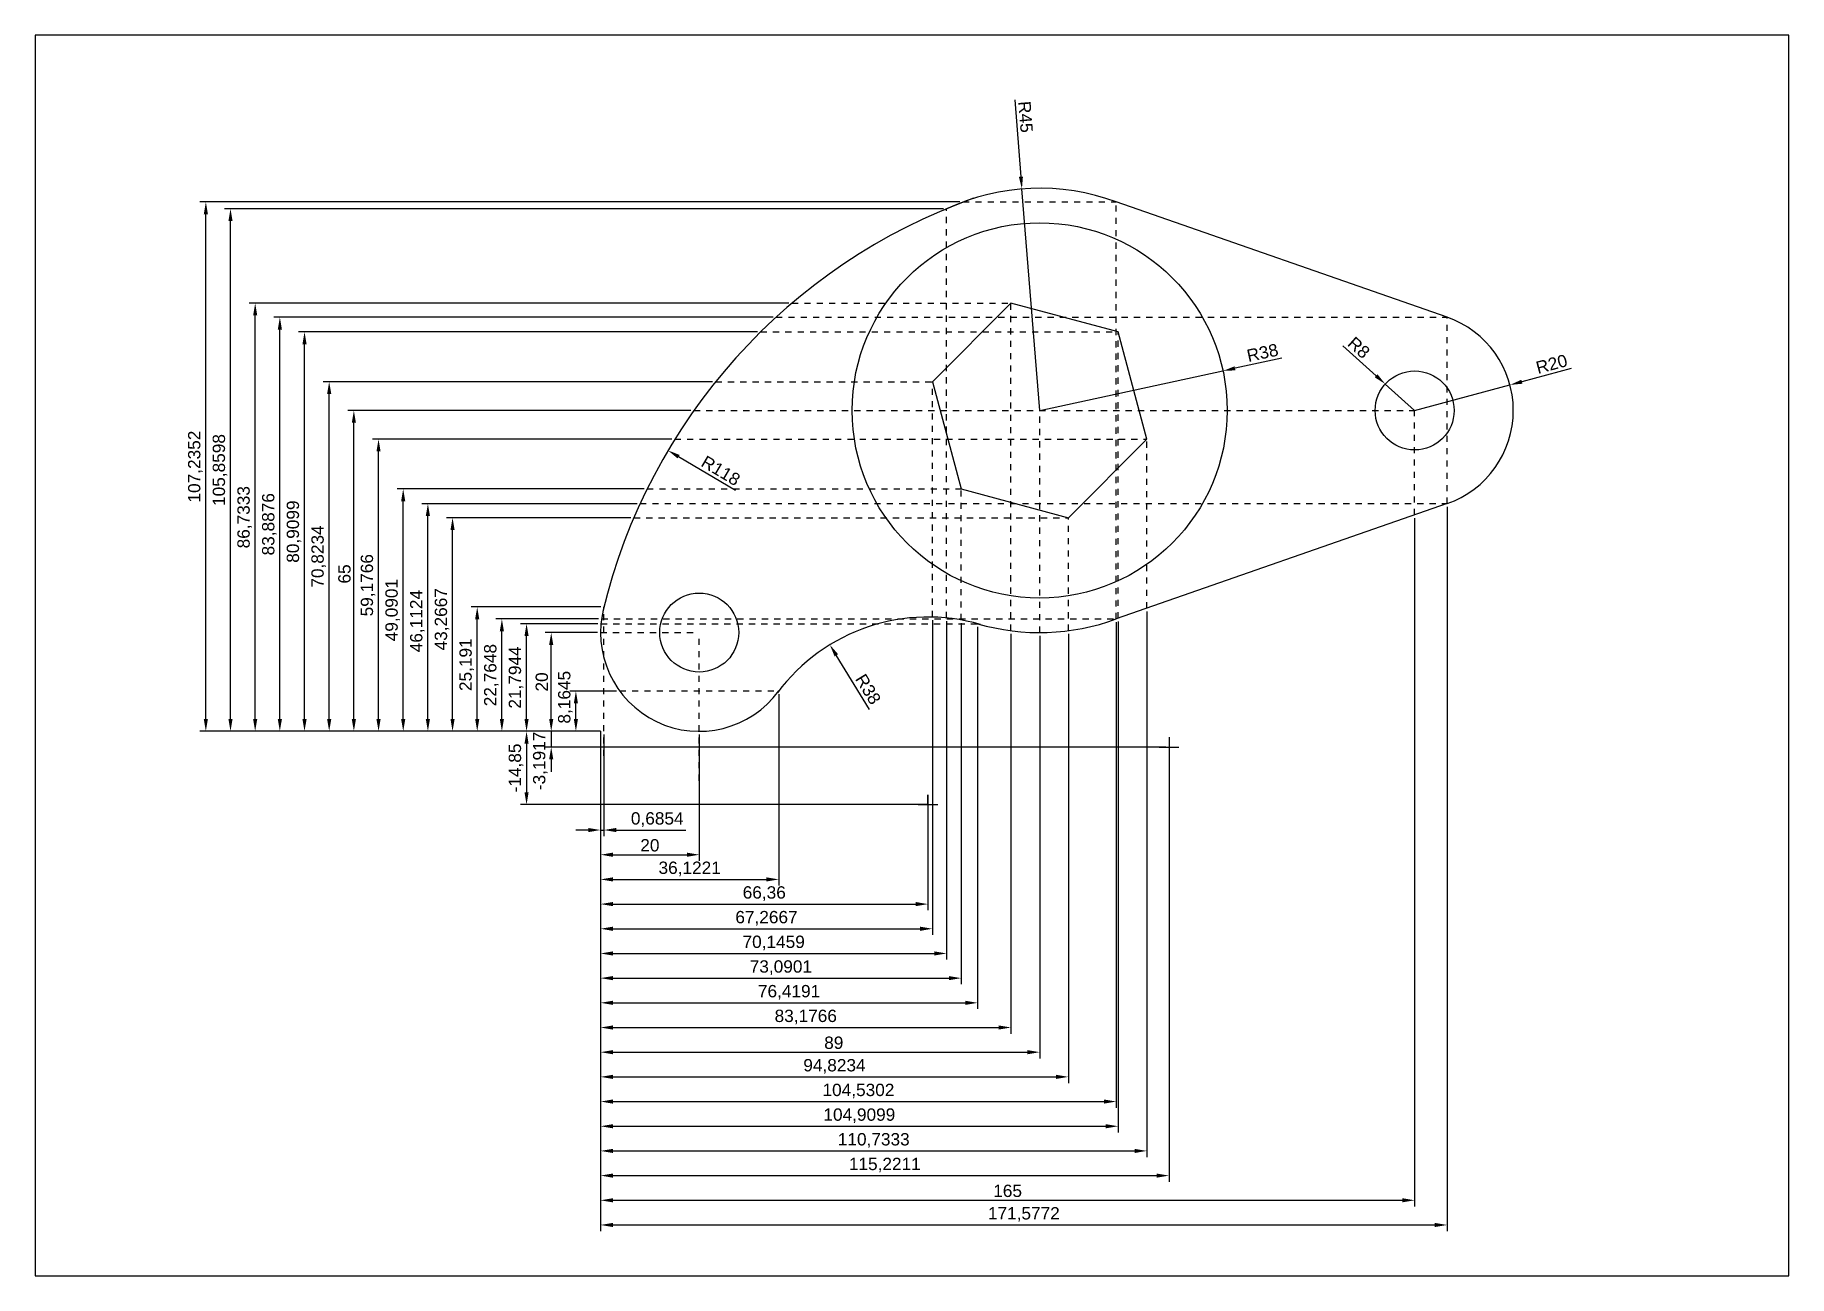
# Model space of a CAD drawing. Header units: millimetres. Extents: x -115 to 241, y -110 to 141.
import ezdxf

# ---------------------------------------------------------------- set-up
doc = ezdxf.new("R2010")
doc.units = ezdxf.units.MM
doc.linetypes.add('JIS_02_1.2', pattern=[2.5, 1.25, -1.25])
doc.styles.get("Standard").update_dxf_attribs({"font": 'arial.ttf'})
doc.dimstyles.new('ISO-25', dxfattribs={"dimtxt": 2.5, "dimasz": 2.5, "dimexe": 1.25, "dimexo": 0.625, "dimtad": 1, "dimdec": 4, "dimtxsty": 'Standard', "dimcen": 2.5, "dimadec": 0, "dimazin": 0, "dimtfac": 1, "dimtdec": 4, "dimtmove": 0, "dimatfit": 3, "dimfxl": 1, "dimarcsym": 0})

# ---------------------------------------------------------------- blocks, each defined once
blk = doc.blocks.new('*D1')
at = {"color": 0, "lineweight": -2, "transparency": 16777216}
for p, q in [((0, -0.63), (0, -26.25)), ((20, -0.63), (20, -26.25)), ((2.5, -25), (17.5, -25))]:
    blk.add_line(p, q, dxfattribs=at)
at = {"color": 0, "transparency": 16777216}
for points in [[(2.5, -24.58), (2.5, -25.42), (0, -25)], [(17.5, -24.58), (17.5, -25.42), (20, -25)]]:
    blk.add_solid(points, dxfattribs=at)
at = {"layer": 'Defpoints', "color": 0, "transparency": 16777216}
for p in [(0, 0), (20, 0), (20, -25)]:
    blk.add_point(p, dxfattribs=at)
at = {"color": 0, "transparency": 16777216, "insert": (10, -23.1), "char_height": 2.5, "attachment_point": 5}
blk.add_mtext('20', dxfattribs=at)
blk = doc.blocks.new('*D2')
at = {"color": 0, "lineweight": -2, "transparency": 16777216}
for p, q in [((0, -0.63), (0, -21.25)), ((0.69, -0.63), (0.69, -21.25)), ((-2.5, -20), (-5, -20)), ((0, -20), (0.69, -20)), ((3.19, -20), (17.3, -20))]:
    blk.add_line(p, q, dxfattribs=at)
at = {"color": 0, "transparency": 16777216}
for points in [[(-2.5, -19.58), (-2.5, -20.42), (0, -20)], [(3.19, -19.58), (3.19, -20.42), (0.69, -20)]]:
    blk.add_solid(points, dxfattribs=at)
at = {"layer": 'Defpoints', "color": 0, "transparency": 16777216}
for p in [(0, 0), (0.69, 0), (0.69, -20)]:
    blk.add_point(p, dxfattribs=at)
at = {"color": 0, "transparency": 16777216, "insert": (11.49, -17.87), "char_height": 2.5, "attachment_point": 5}
blk.add_mtext('0,6854', dxfattribs=at)
blk = doc.blocks.new('*D3')
at = {"color": 0, "lineweight": -2, "transparency": 16777216}
for p, q in [((36.12, 7.54), (36.12, -31.25)), ((0, -0.63), (0, -31.25)), ((2.5, -30), (33.62, -30))]:
    blk.add_line(p, q, dxfattribs=at)
at = {"color": 0, "transparency": 16777216}
for points in [[(2.5, -29.58), (2.5, -30.42), (0, -30)], [(33.62, -29.58), (33.62, -30.42), (36.12, -30)]]:
    blk.add_solid(points, dxfattribs=at)
at = {"layer": 'Defpoints', "color": 0, "transparency": 16777216}
for p in [(36.12, 8.16), (0, 0), (36.12, -30)]:
    blk.add_point(p, dxfattribs=at)
at = {"color": 0, "transparency": 16777216, "insert": (18.06, -27.87), "char_height": 2.5, "attachment_point": 5}
blk.add_mtext('36,1221', dxfattribs=at)
blk = doc.blocks.new('*D4')
at = {"color": 0, "lineweight": -2, "transparency": 16777216}
for p, q in [((76.42, 21.17), (76.42, -56.25)), ((0, -0.63), (0, -56.25)), ((2.5, -55), (73.92, -55))]:
    blk.add_line(p, q, dxfattribs=at)
at = {"color": 0, "transparency": 16777216}
for points in [[(2.5, -54.58), (2.5, -55.42), (0, -55)], [(73.92, -54.58), (73.92, -55.42), (76.42, -55)]]:
    blk.add_solid(points, dxfattribs=at)
at = {"layer": 'Defpoints', "color": 0, "transparency": 16777216}
for p in [(76.42, 21.79), (0, 0), (76.42, -55)]:
    blk.add_point(p, dxfattribs=at)
at = {"color": 0, "transparency": 16777216, "insert": (38.21, -52.87), "char_height": 2.5, "attachment_point": 5}
blk.add_mtext('76,4191', dxfattribs=at)
blk = doc.blocks.new('*D5')
at = {"color": 0, "lineweight": -2, "transparency": 16777216}
for p, q in [((67.27, 22.51), (67.27, -41.25)), ((0, -0.63), (0, -41.25)), ((2.5, -40), (64.77, -40))]:
    blk.add_line(p, q, dxfattribs=at)
at = {"color": 0, "transparency": 16777216}
for points in [[(2.5, -39.58), (2.5, -40.42), (0, -40)], [(64.77, -39.58), (64.77, -40.42), (67.27, -40)]]:
    blk.add_solid(points, dxfattribs=at)
at = {"layer": 'Defpoints', "color": 0, "transparency": 16777216}
for p in [(67.27, 23.14), (0, 0), (67.27, -40)]:
    blk.add_point(p, dxfattribs=at)
at = {"color": 0, "transparency": 16777216, "insert": (33.63, -37.87), "char_height": 2.5, "attachment_point": 5}
blk.add_mtext('67,2667', dxfattribs=at)
blk = doc.blocks.new('*D6')
at = {"color": 0, "lineweight": -2, "transparency": 16777216}
for p, q in [((73.09, 21.92), (73.09, -51.25)), ((0, -0.63), (0, -51.25)), ((2.5, -50), (70.59, -50))]:
    blk.add_line(p, q, dxfattribs=at)
at = {"color": 0, "transparency": 16777216}
for points in [[(2.5, -49.58), (2.5, -50.42), (0, -50)], [(70.59, -49.58), (70.59, -50.42), (73.09, -50)]]:
    blk.add_solid(points, dxfattribs=at)
at = {"layer": 'Defpoints', "color": 0, "transparency": 16777216}
for p in [(73.09, 22.55), (0, 0), (73.09, -50)]:
    blk.add_point(p, dxfattribs=at)
at = {"color": 0, "transparency": 16777216, "insert": (36.55, -47.87), "char_height": 2.5, "attachment_point": 5}
blk.add_mtext('73,0901', dxfattribs=at)
blk = doc.blocks.new('*D7')
at = {"color": 0, "lineweight": -2, "transparency": 16777216}
for p, q in [((70.15, 22.34), (70.15, -46.25)), ((0, -0.63), (0, -46.25)), ((2.5, -45), (67.65, -45))]:
    blk.add_line(p, q, dxfattribs=at)
at = {"color": 0, "transparency": 16777216}
for points in [[(2.5, -44.58), (2.5, -45.42), (0, -45)], [(67.65, -44.58), (67.65, -45.42), (70.15, -45)]]:
    blk.add_solid(points, dxfattribs=at)
at = {"layer": 'Defpoints', "color": 0, "transparency": 16777216}
for p in [(70.15, 22.96), (0, 0), (70.15, -45)]:
    blk.add_point(p, dxfattribs=at)
at = {"color": 0, "transparency": 16777216, "insert": (35.09, -42.87), "char_height": 2.5, "attachment_point": 5}
blk.add_mtext('70,1459', dxfattribs=at)
blk = doc.blocks.new('*D8')
at = {"color": 0, "lineweight": -2, "transparency": 16777216}
for p, q in [((83.18, 19.75), (83.18, -61.25)), ((0, -0.63), (0, -61.25)), ((2.5, -60), (80.68, -60))]:
    blk.add_line(p, q, dxfattribs=at)
at = {"color": 0, "transparency": 16777216}
for points in [[(2.5, -59.58), (2.5, -60.42), (0, -60)], [(80.68, -59.58), (80.68, -60.42), (83.18, -60)]]:
    blk.add_solid(points, dxfattribs=at)
at = {"layer": 'Defpoints', "color": 0, "transparency": 16777216}
for p in [(83.18, 20.38), (0, 0), (83.18, -60)]:
    blk.add_point(p, dxfattribs=at)
at = {"color": 0, "transparency": 16777216, "insert": (41.59, -57.87), "char_height": 2.5, "attachment_point": 5}
blk.add_mtext('83,1766', dxfattribs=at)
blk = doc.blocks.new('*D9')
at = {"color": 0, "lineweight": -2, "transparency": 16777216}
for p, q in [((94.82, 19.75), (94.82, -71.25)), ((0, -0.63), (0, -71.25)), ((2.5, -70), (92.32, -70))]:
    blk.add_line(p, q, dxfattribs=at)
at = {"color": 0, "transparency": 16777216}
for points in [[(2.5, -69.58), (2.5, -70.42), (0, -70)], [(92.32, -69.58), (92.32, -70.42), (94.82, -70)]]:
    blk.add_solid(points, dxfattribs=at)
at = {"layer": 'Defpoints', "color": 0, "transparency": 16777216}
for p in [(94.82, 20.38), (0, 0), (94.82, -70)]:
    blk.add_point(p, dxfattribs=at)
at = {"color": 0, "transparency": 16777216, "insert": (47.41, -67.87), "char_height": 2.5, "attachment_point": 5}
blk.add_mtext('94,8234', dxfattribs=at)
blk = doc.blocks.new('*D10')
at = {"color": 0, "lineweight": -2, "transparency": 16777216}
for p, q in [((104.53, 22.14), (104.53, -76.25)), ((0, -0.63), (0, -76.25)), ((2.5, -75), (102.03, -75))]:
    blk.add_line(p, q, dxfattribs=at)
at = {"color": 0, "transparency": 16777216}
for points in [[(2.5, -74.58), (2.5, -75.42), (0, -75)], [(102.03, -74.58), (102.03, -75.42), (104.53, -75)]]:
    blk.add_solid(points, dxfattribs=at)
at = {"layer": 'Defpoints', "color": 0, "transparency": 16777216}
for p in [(104.53, 22.76), (0, 0), (104.53, -75)]:
    blk.add_point(p, dxfattribs=at)
at = {"color": 0, "transparency": 16777216, "insert": (52.27, -72.87), "char_height": 2.5, "attachment_point": 5}
blk.add_mtext('104,5302', dxfattribs=at)
blk = doc.blocks.new('*D11')
at = {"color": 0, "lineweight": -2, "transparency": 16777216}
for p, q in [((104.91, 22.27), (104.91, -81.25)), ((0, -0.63), (0, -81.25)), ((2.5, -80), (102.41, -80))]:
    blk.add_line(p, q, dxfattribs=at)
at = {"color": 0, "transparency": 16777216}
for points in [[(2.5, -79.58), (2.5, -80.42), (0, -80)], [(102.41, -79.58), (102.41, -80.42), (104.91, -80)]]:
    blk.add_solid(points, dxfattribs=at)
at = {"layer": 'Defpoints', "color": 0, "transparency": 16777216}
for p in [(104.91, 22.9), (0, 0), (104.91, -80)]:
    blk.add_point(p, dxfattribs=at)
at = {"color": 0, "transparency": 16777216, "insert": (52.45, -77.87), "char_height": 2.5, "attachment_point": 5}
blk.add_mtext('104,9099', dxfattribs=at)
blk = doc.blocks.new('*D12')
at = {"color": 0, "lineweight": -2, "transparency": 16777216}
for p, q in [((110.73, 24.3), (110.73, -86.25)), ((0, -0.63), (0, -86.25)), ((2.5, -85), (108.23, -85))]:
    blk.add_line(p, q, dxfattribs=at)
at = {"color": 0, "transparency": 16777216}
for points in [[(2.5, -84.58), (2.5, -85.42), (0, -85)], [(108.23, -84.58), (108.23, -85.42), (110.73, -85)]]:
    blk.add_solid(points, dxfattribs=at)
at = {"layer": 'Defpoints', "color": 0, "transparency": 16777216}
for p in [(110.73, 24.92), (0, 0), (110.73, -85)]:
    blk.add_point(p, dxfattribs=at)
at = {"color": 0, "transparency": 16777216, "insert": (55.37, -82.87), "char_height": 2.5, "attachment_point": 5}
blk.add_mtext('110,7333', dxfattribs=at)
blk = doc.blocks.new('*D13')
at = {"color": 0, "lineweight": -2, "transparency": 16777216}
for p, q in [((89, 19.37), (89, -66.25)), ((0, -0.63), (0, -66.25)), ((2.5, -65), (86.5, -65))]:
    blk.add_line(p, q, dxfattribs=at)
at = {"color": 0, "transparency": 16777216}
for points in [[(2.5, -64.58), (2.5, -65.42), (0, -65)], [(86.5, -64.58), (86.5, -65.42), (89, -65)]]:
    blk.add_solid(points, dxfattribs=at)
at = {"layer": 'Defpoints', "color": 0, "transparency": 16777216}
for p in [(89, 20), (0, 0), (89, -65)]:
    blk.add_point(p, dxfattribs=at)
at = {"color": 0, "transparency": 16777216, "insert": (47.27, -63.1), "char_height": 2.5, "attachment_point": 5}
blk.add_mtext('89', dxfattribs=at)
blk = doc.blocks.new('*D14')
at = {"color": 0, "lineweight": -2, "transparency": 16777216}
for p, q in [((165, 43.2), (165, -96.25)), ((0, -0.63), (0, -96.25)), ((2.5, -95), (162.5, -95))]:
    blk.add_line(p, q, dxfattribs=at)
at = {"color": 0, "transparency": 16777216}
for points in [[(2.5, -94.58), (2.5, -95.42), (0, -95)], [(162.5, -94.58), (162.5, -95.42), (165, -95)]]:
    blk.add_solid(points, dxfattribs=at)
at = {"layer": 'Defpoints', "color": 0, "transparency": 16777216}
for p in [(165, 43.82), (0, 0), (165, -95)]:
    blk.add_point(p, dxfattribs=at)
at = {"color": 0, "transparency": 16777216, "insert": (82.5, -93.1), "char_height": 2.5, "attachment_point": 5}
blk.add_mtext('165', dxfattribs=at)
blk = doc.blocks.new('*D15')
at = {"color": 0, "lineweight": -2, "transparency": 16777216}
for p, q in [((171.58, 45.49), (171.58, -101.25)), ((0, -0.63), (0, -101.25)), ((2.5, -100), (169.08, -100))]:
    blk.add_line(p, q, dxfattribs=at)
at = {"color": 0, "transparency": 16777216}
for points in [[(2.5, -99.58), (2.5, -100.42), (0, -100)], [(169.08, -99.58), (169.08, -100.42), (171.58, -100)]]:
    blk.add_solid(points, dxfattribs=at)
at = {"layer": 'Defpoints', "color": 0, "transparency": 16777216}
for p in [(171.58, 46.11), (0, 0), (171.58, -100)]:
    blk.add_point(p, dxfattribs=at)
at = {"color": 0, "transparency": 16777216, "insert": (85.79, -97.87), "char_height": 2.5, "attachment_point": 5}
blk.add_mtext('171,5772', dxfattribs=at)
blk = doc.blocks.new('*D16')
at = {"color": 0, "lineweight": -2, "transparency": 16777216}
for p, q in [((196.74, 73.49), (186.74, 70.81)), ((165, 65), (184.32, 70.16))]:
    blk.add_line(p, q, dxfattribs=at)
at = {"color": 0, "transparency": 16777216}
blk.add_solid([(186.63, 71.21), (186.84, 70.41), (184.32, 70.16)], dxfattribs=at)
at = {"layer": 'Defpoints', "color": 0, "transparency": 16777216}
for p in [(184.32, 70.16), (165, 65)]:
    blk.add_point(p, dxfattribs=at)
at = {"color": 0, "transparency": 16777216, "insert": (192.77, 74.39), "char_height": 2.5, "attachment_point": 5, "rotation": 14.9659}
blk.add_mtext('R20', dxfattribs=at)
blk = doc.blocks.new('*D17')
at = {"color": 0, "lineweight": -2, "transparency": 16777216}
for p, q in [((150.45, 78.07), (157.19, 72.02)), ((165, 65), (159.05, 70.34))]:
    blk.add_line(p, q, dxfattribs=at)
at = {"color": 0, "transparency": 16777216}
blk.add_solid([(157.47, 72.33), (156.91, 71.71), (159.05, 70.34)], dxfattribs=at)
at = {"layer": 'Defpoints', "color": 0, "transparency": 16777216}
for p in [(159.05, 70.34), (165, 65)]:
    blk.add_point(p, dxfattribs=at)
at = {"color": 0, "transparency": 16777216, "insert": (153.69, 77.72), "char_height": 2.5, "attachment_point": 5, "rotation": 318.079}
blk.add_mtext('R8', dxfattribs=at)
blk = doc.blocks.new('*D18')
at = {"color": 0, "lineweight": -2, "transparency": 16777216}
for p, q in [((138.1, 75.58), (128.59, 73.53)), ((89, 65), (126.15, 73))]:
    blk.add_line(p, q, dxfattribs=at)
at = {"color": 0, "transparency": 16777216}
blk.add_solid([(128.5, 73.94), (128.68, 73.12), (126.15, 73)], dxfattribs=at)
at = {"layer": 'Defpoints', "color": 0, "transparency": 16777216}
for p in [(126.15, 73), (89, 65)]:
    blk.add_point(p, dxfattribs=at)
at = {"color": 0, "transparency": 16777216, "insert": (134.17, 76.68), "char_height": 2.5, "attachment_point": 5, "rotation": 12.1609}
blk.add_mtext('R38', dxfattribs=at)
blk = doc.blocks.new('*D19')
at = {"color": 0, "lineweight": -2, "transparency": 16777216}
for p, q in [((83.95, 127.92), (85.2, 112.35)), ((89, 65), (85.4, 109.86))]:
    blk.add_line(p, q, dxfattribs=at)
at = {"color": 0, "transparency": 16777216}
blk.add_solid([(85.61, 112.38), (84.78, 112.31), (85.4, 109.86)], dxfattribs=at)
at = {"layer": 'Defpoints', "color": 0, "transparency": 16777216}
for p in [(85.4, 109.86), (89, 65)]:
    blk.add_point(p, dxfattribs=at)
at = {"color": 0, "transparency": 16777216, "insert": (86.13, 124.46), "char_height": 2.5, "attachment_point": 5, "rotation": 274.5915}
blk.add_mtext('R45', dxfattribs=at)
blk = doc.blocks.new('*D20')
at = {"color": 0, "lineweight": -2, "transparency": 16777216}
blk.add_line((27.35, 48.8), (15.82, 55.63), dxfattribs=at)
at = {"color": 0, "transparency": 16777216}
blk.add_solid([(16.03, 55.98), (15.61, 55.27), (13.67, 56.9)], dxfattribs=at)
at = {"layer": 'Defpoints', "color": 0, "transparency": 16777216}
for p in [(13.67, 56.9), (115.22, -3.19)]:
    blk.add_point(p, dxfattribs=at)
at = {"color": 0, "transparency": 16777216, "insert": (24.37, 52.78), "char_height": 2.5, "attachment_point": 5, "rotation": 329.3866}
blk.add_mtext('R118', dxfattribs=at)
blk = doc.blocks.new('*D21')
at = {"color": 0, "lineweight": -2, "transparency": 16777216}
blk.add_line((54.51, 4.45), (47.78, 15.4), dxfattribs=at)
at = {"color": 0, "transparency": 16777216}
blk.add_solid([(48.14, 15.62), (47.43, 15.18), (46.47, 17.53)], dxfattribs=at)
at = {"layer": 'Defpoints', "color": 0, "transparency": 16777216}
for p in [(46.47, 17.53), (66.36, -14.85)]:
    blk.add_point(p, dxfattribs=at)
at = {"color": 0, "transparency": 16777216, "insert": (54.23, 8.53), "char_height": 2.5, "attachment_point": 5, "rotation": 301.5551}
blk.add_mtext('R38', dxfattribs=at)
blk = doc.blocks.new('*D22')
at = {"color": 0, "lineweight": -2, "transparency": 16777216}
for p, q in [((-0.63, 20), (-11.25, 20)), ((-10, 2.5), (-10, 17.5)), ((-0.63, 0), (-11.25, 0))]:
    blk.add_line(p, q, dxfattribs=at)
at = {"color": 0, "transparency": 16777216}
for points in [[(-10.42, 17.5), (-9.58, 17.5), (-10, 20)], [(-10.42, 2.5), (-9.58, 2.5), (-10, 0)]]:
    blk.add_solid(points, dxfattribs=at)
at = {"layer": 'Defpoints', "color": 0, "transparency": 16777216}
for p in [(-10, 20), (0, 20), (0, 0)]:
    blk.add_point(p, dxfattribs=at)
at = {"color": 0, "transparency": 16777216, "insert": (-11.9, 10), "char_height": 2.5, "attachment_point": 5, "rotation": 90}
blk.add_mtext('20', dxfattribs=at)
blk = doc.blocks.new('*D24')
at = {"color": 0, "lineweight": -2, "transparency": 16777216}
for p, q in [((0.06, 25.19), (-26.25, 25.19)), ((-25, 2.5), (-25, 22.69)), ((-0.63, 0), (-26.25, 0))]:
    blk.add_line(p, q, dxfattribs=at)
at = {"color": 0, "transparency": 16777216}
for points in [[(-25.42, 22.69), (-24.58, 22.69), (-25, 25.19)], [(-25.42, 2.5), (-24.58, 2.5), (-25, 0)]]:
    blk.add_solid(points, dxfattribs=at)
at = {"layer": 'Defpoints', "color": 0, "transparency": 16777216}
for p in [(-25, 25.19), (0.69, 25.19), (0, 0)]:
    blk.add_point(p, dxfattribs=at)
at = {"color": 0, "transparency": 16777216, "insert": (-27.13, 13.49), "char_height": 2.5, "attachment_point": 5, "rotation": 90}
blk.add_mtext('25,191', dxfattribs=at)
blk = doc.blocks.new('*D25')
at = {"color": 0, "lineweight": -2, "transparency": 16777216}
for p, q in [((-0.54, 21.79), (-16.25, 21.79)), ((-15, 2.5), (-15, 19.29)), ((-0.63, 0), (-16.25, 0))]:
    blk.add_line(p, q, dxfattribs=at)
at = {"color": 0, "transparency": 16777216}
for points in [[(-15.42, 19.29), (-14.58, 19.29), (-15, 21.79)], [(-15.42, 2.5), (-14.58, 2.5), (-15, 0)]]:
    blk.add_solid(points, dxfattribs=at)
at = {"layer": 'Defpoints', "color": 0, "transparency": 16777216}
for p in [(-15, 21.79), (0.08, 21.79), (0, 0)]:
    blk.add_point(p, dxfattribs=at)
at = {"color": 0, "transparency": 16777216, "insert": (-17.13, 10.9), "char_height": 2.5, "attachment_point": 5, "rotation": 90}
blk.add_mtext('21,7944', dxfattribs=at)
blk = doc.blocks.new('*D26')
at = {"color": 0, "lineweight": -2, "transparency": 16777216}
for p, q in [((7.39, 46.11), (-36.25, 46.11)), ((-35, 2.5), (-35, 43.61)), ((-0.63, 0), (-36.25, 0))]:
    blk.add_line(p, q, dxfattribs=at)
at = {"color": 0, "transparency": 16777216}
for points in [[(-35.42, 43.61), (-34.58, 43.61), (-35, 46.11)], [(-35.42, 2.5), (-34.58, 2.5), (-35, 0)]]:
    blk.add_solid(points, dxfattribs=at)
at = {"layer": 'Defpoints', "color": 0, "transparency": 16777216}
for p in [(-35, 46.11), (8.02, 46.11), (0, 0)]:
    blk.add_point(p, dxfattribs=at)
at = {"color": 0, "transparency": 16777216, "insert": (-37.13, 22.32), "char_height": 2.5, "attachment_point": 5, "rotation": 90}
blk.add_mtext('46,1124', dxfattribs=at)
blk = doc.blocks.new('*D27')
at = {"color": 0, "lineweight": -2, "transparency": 16777216}
for p, q in [((18.3, 65), (-51.25, 65)), ((-50, 2.5), (-50, 62.5)), ((-0.63, 0), (-51.25, 0))]:
    blk.add_line(p, q, dxfattribs=at)
at = {"color": 0, "transparency": 16777216}
for points in [[(-50.42, 62.5), (-49.58, 62.5), (-50, 65)], [(-50.42, 2.5), (-49.58, 2.5), (-50, 0)]]:
    blk.add_solid(points, dxfattribs=at)
at = {"layer": 'Defpoints', "color": 0, "transparency": 16777216}
for p in [(-50, 65), (18.92, 65), (0, 0)]:
    blk.add_point(p, dxfattribs=at)
at = {"color": 0, "transparency": 16777216, "insert": (-51.9, 31.87), "char_height": 2.5, "attachment_point": 5, "rotation": 90}
blk.add_mtext('65', dxfattribs=at)
blk = doc.blocks.new('*D28')
at = {"color": 0, "lineweight": -2, "transparency": 16777216}
for p, q in [((6.13, 43.27), (-31.25, 43.27)), ((-30, 2.5), (-30, 40.77)), ((-0.63, 0), (-31.25, 0))]:
    blk.add_line(p, q, dxfattribs=at)
at = {"color": 0, "transparency": 16777216}
for points in [[(-30.42, 40.77), (-29.58, 40.77), (-30, 43.27)], [(-30.42, 2.5), (-29.58, 2.5), (-30, 0)]]:
    blk.add_solid(points, dxfattribs=at)
at = {"layer": 'Defpoints', "color": 0, "transparency": 16777216}
for p in [(-30, 43.27), (6.75, 43.27), (0, 0)]:
    blk.add_point(p, dxfattribs=at)
at = {"color": 0, "transparency": 16777216, "insert": (-32.13, 22.69), "char_height": 2.5, "attachment_point": 5, "rotation": 90}
blk.add_mtext('43,2667', dxfattribs=at)
blk = doc.blocks.new('*D29')
at = {"color": 0, "lineweight": -2, "transparency": 16777216}
for p, q in [((8.81, 49.09), (-41.25, 49.09)), ((-40, 2.5), (-40, 46.59)), ((-0.63, 0), (-41.25, 0))]:
    blk.add_line(p, q, dxfattribs=at)
at = {"color": 0, "transparency": 16777216}
for points in [[(-40.42, 46.59), (-39.58, 46.59), (-40, 49.09)], [(-40.42, 2.5), (-39.58, 2.5), (-40, 0)]]:
    blk.add_solid(points, dxfattribs=at)
at = {"layer": 'Defpoints', "color": 0, "transparency": 16777216}
for p in [(-40, 49.09), (9.44, 49.09), (0, 0)]:
    blk.add_point(p, dxfattribs=at)
at = {"color": 0, "transparency": 16777216, "insert": (-42.13, 24.55), "char_height": 2.5, "attachment_point": 5, "rotation": 90}
blk.add_mtext('49,0901', dxfattribs=at)
blk = doc.blocks.new('*D30')
at = {"color": 0, "lineweight": -2, "transparency": 16777216}
for p, q in [((14.43, 59.18), (-46.25, 59.18)), ((-45, 2.5), (-45, 56.68)), ((-0.63, 0), (-46.25, 0))]:
    blk.add_line(p, q, dxfattribs=at)
at = {"color": 0, "transparency": 16777216}
for points in [[(-45.42, 56.68), (-44.58, 56.68), (-45, 59.18)], [(-45.42, 2.5), (-44.58, 2.5), (-45, 0)]]:
    blk.add_solid(points, dxfattribs=at)
at = {"layer": 'Defpoints', "color": 0, "transparency": 16777216}
for p in [(-45, 59.18), (15.05, 59.18), (0, 0)]:
    blk.add_point(p, dxfattribs=at)
at = {"color": 0, "transparency": 16777216, "insert": (-47.13, 29.59), "char_height": 2.5, "attachment_point": 5, "rotation": 90}
blk.add_mtext('59,1766', dxfattribs=at)
blk = doc.blocks.new('*D31')
at = {"color": 0, "lineweight": -2, "transparency": 16777216}
for p, q in [((22.7, 70.82), (-56.25, 70.82)), ((-55, 2.5), (-55, 68.32)), ((-0.63, 0), (-56.25, 0))]:
    blk.add_line(p, q, dxfattribs=at)
at = {"color": 0, "transparency": 16777216}
for points in [[(-55.42, 68.32), (-54.58, 68.32), (-55, 70.82)], [(-55.42, 2.5), (-54.58, 2.5), (-55, 0)]]:
    blk.add_solid(points, dxfattribs=at)
at = {"layer": 'Defpoints', "color": 0, "transparency": 16777216}
for p in [(-55, 70.82), (23.32, 70.82), (0, 0)]:
    blk.add_point(p, dxfattribs=at)
at = {"color": 0, "transparency": 16777216, "insert": (-57.13, 35.41), "char_height": 2.5, "attachment_point": 5, "rotation": 90}
blk.add_mtext('70,8234', dxfattribs=at)
blk = doc.blocks.new('*D32')
at = {"color": 0, "lineweight": -2, "transparency": 16777216}
for p, q in [((31.83, 80.91), (-61.25, 80.91)), ((-60, 2.5), (-60, 78.41)), ((-0.63, 0), (-61.25, 0))]:
    blk.add_line(p, q, dxfattribs=at)
at = {"color": 0, "transparency": 16777216}
for points in [[(-60.42, 78.41), (-59.58, 78.41), (-60, 80.91)], [(-60.42, 2.5), (-59.58, 2.5), (-60, 0)]]:
    blk.add_solid(points, dxfattribs=at)
at = {"layer": 'Defpoints', "color": 0, "transparency": 16777216}
for p in [(-60, 80.91), (32.45, 80.91), (0, 0)]:
    blk.add_point(p, dxfattribs=at)
at = {"color": 0, "transparency": 16777216, "insert": (-62.13, 40.45), "char_height": 2.5, "attachment_point": 5, "rotation": 90}
blk.add_mtext('80,9099', dxfattribs=at)
blk = doc.blocks.new('*D33')
at = {"color": 0, "lineweight": -2, "transparency": 16777216}
for p, q in [((38.19, 86.73), (-71.25, 86.73)), ((-70, 2.5), (-70, 84.23)), ((-0.63, 0), (-71.25, 0))]:
    blk.add_line(p, q, dxfattribs=at)
at = {"color": 0, "transparency": 16777216}
for points in [[(-70.42, 84.23), (-69.58, 84.23), (-70, 86.73)], [(-70.42, 2.5), (-69.58, 2.5), (-70, 0)]]:
    blk.add_solid(points, dxfattribs=at)
at = {"layer": 'Defpoints', "color": 0, "transparency": 16777216}
for p in [(-70, 86.73), (38.82, 86.73), (0, 0)]:
    blk.add_point(p, dxfattribs=at)
at = {"color": 0, "transparency": 16777216, "insert": (-72.13, 43.37), "char_height": 2.5, "attachment_point": 5, "rotation": 90}
blk.add_mtext('86,7333', dxfattribs=at)
blk = doc.blocks.new('*D34')
at = {"color": 0, "lineweight": -2, "transparency": 16777216}
for p, q in [((34.96, 83.89), (-66.25, 83.89)), ((-65, 2.5), (-65, 81.39)), ((-0.63, 0), (-66.25, 0))]:
    blk.add_line(p, q, dxfattribs=at)
at = {"color": 0, "transparency": 16777216}
for points in [[(-65.42, 81.39), (-64.58, 81.39), (-65, 83.89)], [(-65.42, 2.5), (-64.58, 2.5), (-65, 0)]]:
    blk.add_solid(points, dxfattribs=at)
at = {"layer": 'Defpoints', "color": 0, "transparency": 16777216}
for p in [(-65, 83.89), (35.59, 83.89), (0, 0)]:
    blk.add_point(p, dxfattribs=at)
at = {"color": 0, "transparency": 16777216, "insert": (-67.13, 41.94), "char_height": 2.5, "attachment_point": 5, "rotation": 90}
blk.add_mtext('83,8876', dxfattribs=at)
blk = doc.blocks.new('*D35')
at = {"color": 0, "lineweight": -2, "transparency": 16777216}
for p, q in [((69.52, 105.86), (-76.25, 105.86)), ((-75, 2.5), (-75, 103.36)), ((-0.63, 0), (-76.25, 0))]:
    blk.add_line(p, q, dxfattribs=at)
at = {"color": 0, "transparency": 16777216}
for points in [[(-75.42, 103.36), (-74.58, 103.36), (-75, 105.86)], [(-75.42, 2.5), (-74.58, 2.5), (-75, 0)]]:
    blk.add_solid(points, dxfattribs=at)
at = {"layer": 'Defpoints', "color": 0, "transparency": 16777216}
for p in [(-75, 105.86), (70.15, 105.86), (0, 0)]:
    blk.add_point(p, dxfattribs=at)
at = {"color": 0, "transparency": 16777216, "insert": (-77.13, 52.93), "char_height": 2.5, "attachment_point": 5, "rotation": 90}
blk.add_mtext('105,8598', dxfattribs=at)
blk = doc.blocks.new('*D36')
at = {"color": 0, "lineweight": -2, "transparency": 16777216}
for p, q in [((72.84, 107.24), (-81.25, 107.24)), ((-80, 2.5), (-80, 104.74)), ((-0.63, 0), (-81.25, 0))]:
    blk.add_line(p, q, dxfattribs=at)
at = {"color": 0, "transparency": 16777216}
for points in [[(-80.42, 104.74), (-79.58, 104.74), (-80, 107.24)], [(-80.42, 2.5), (-79.58, 2.5), (-80, 0)]]:
    blk.add_solid(points, dxfattribs=at)
at = {"layer": 'Defpoints', "color": 0, "transparency": 16777216}
for p in [(-80, 107.24), (73.47, 107.24), (0, 0)]:
    blk.add_point(p, dxfattribs=at)
at = {"color": 0, "transparency": 16777216, "insert": (-82.13, 53.62), "char_height": 2.5, "attachment_point": 5, "rotation": 90}
blk.add_mtext('107,2352', dxfattribs=at)
blk = doc.blocks.new('*D37')
at = {"color": 0, "lineweight": -2, "transparency": 16777216}
for p, q in [((3.25, 8.16), (-6.25, 8.16)), ((-5, 2.5), (-5, 5.66)), ((-0.63, 0), (-6.25, 0))]:
    blk.add_line(p, q, dxfattribs=at)
at = {"color": 0, "transparency": 16777216}
for points in [[(-5.42, 5.66), (-4.58, 5.66), (-5, 8.16)], [(-5.42, 2.5), (-4.58, 2.5), (-5, 0)]]:
    blk.add_solid(points, dxfattribs=at)
at = {"layer": 'Defpoints', "color": 0, "transparency": 16777216}
for p in [(-5, 8.16), (3.88, 8.16), (0, 0)]:
    blk.add_point(p, dxfattribs=at)
at = {"color": 0, "transparency": 16777216, "insert": (-7.13, 6.9), "char_height": 2.5, "attachment_point": 5, "rotation": 90}
blk.add_mtext('8,1645', dxfattribs=at)
blk = doc.blocks.new('*D38')
at = {"color": 0, "lineweight": -2, "transparency": 16777216}
for p, q in [((-0.43, 22.76), (-21.25, 22.76)), ((-20, 2.5), (-20, 20.26)), ((-0.63, 0), (-21.25, 0))]:
    blk.add_line(p, q, dxfattribs=at)
at = {"color": 0, "transparency": 16777216}
for points in [[(-20.42, 20.26), (-19.58, 20.26), (-20, 22.76)], [(-20.42, 2.5), (-19.58, 2.5), (-20, 0)]]:
    blk.add_solid(points, dxfattribs=at)
at = {"layer": 'Defpoints', "color": 0, "transparency": 16777216}
for p in [(-20, 22.76), (0.19, 22.76), (0, 0)]:
    blk.add_point(p, dxfattribs=at)
at = {"color": 0, "transparency": 16777216, "insert": (-22.13, 11.38), "char_height": 2.5, "attachment_point": 5, "rotation": 90}
blk.add_mtext('22,7648', dxfattribs=at)
blk = doc.blocks.new('*D40')
at = {"color": 0, "lineweight": -2, "transparency": 16777216}
for p, q in [((0, -0.62), (0, -36.25)), ((66.36, -15.48), (66.36, -36.25)), ((2.5, -35), (63.86, -35))]:
    blk.add_line(p, q, dxfattribs=at)
at = {"color": 0, "transparency": 16777216}
for points in [[(2.5, -34.58), (2.5, -35.42), (0, -35)], [(63.86, -34.58), (63.86, -35.42), (66.36, -35)]]:
    blk.add_solid(points, dxfattribs=at)
at = {"layer": 'Defpoints', "color": 0, "transparency": 16777216}
for p in [(0, 0), (66.36, -14.85), (66.36, -35)]:
    blk.add_point(p, dxfattribs=at)
at = {"color": 0, "transparency": 16777216, "insert": (33.18, -32.87), "char_height": 2.5, "attachment_point": 5}
blk.add_mtext('66,36', dxfattribs=at)
blk = doc.blocks.new('*D41')
at = {"color": 0, "lineweight": -2, "transparency": 16777216}
for p, q in [((0, -0.62), (0, -91.25)), ((115.22, -3.82), (115.22, -91.25)), ((2.5, -90), (112.72, -90))]:
    blk.add_line(p, q, dxfattribs=at)
at = {"color": 0, "transparency": 16777216}
for points in [[(2.5, -89.58), (2.5, -90.42), (0, -90)], [(112.72, -89.58), (112.72, -90.42), (115.22, -90)]]:
    blk.add_solid(points, dxfattribs=at)
at = {"layer": 'Defpoints', "color": 0, "transparency": 16777216}
for p in [(0, 0), (115.22, -3.19), (115.22, -90)]:
    blk.add_point(p, dxfattribs=at)
at = {"color": 0, "transparency": 16777216, "insert": (57.61, -87.87), "char_height": 2.5, "attachment_point": 5}
blk.add_mtext('115,2211', dxfattribs=at)
blk = doc.blocks.new('*D42')
at = {"color": 0, "lineweight": -2, "transparency": 16777216}
for p, q in [((-0.63, 0), (-16.25, 0)), ((-15, -2.5), (-15, -12.35)), ((65.74, -14.85), (-16.25, -14.85))]:
    blk.add_line(p, q, dxfattribs=at)
at = {"color": 0, "transparency": 16777216}
for points in [[(-15.42, -2.5), (-14.58, -2.5), (-15, 0)], [(-15.42, -12.35), (-14.58, -12.35), (-15, -14.85)]]:
    blk.add_solid(points, dxfattribs=at)
at = {"layer": 'Defpoints', "color": 0, "transparency": 16777216}
for p in [(0, 0), (-15, -14.85), (66.36, -14.85)]:
    blk.add_point(p, dxfattribs=at)
at = {"color": 0, "transparency": 16777216, "insert": (-17.13, -7.43), "char_height": 2.5, "attachment_point": 5, "rotation": 90}
blk.add_mtext('-14,85', dxfattribs=at)
blk = doc.blocks.new('*D43')
at = {"color": 0, "lineweight": -2, "transparency": 16777216}
for p, q in [((-10, 2.5), (-10, 5)), ((-0.63, 0), (-11.25, 0)), ((114.6, -3.19), (-11.25, -3.19)), ((-10, 0), (-10, -3.19)), ((-10, -5.69), (-10, -8.19))]:
    blk.add_line(p, q, dxfattribs=at)
at = {"color": 0, "transparency": 16777216}
for points in [[(-10.42, 2.5), (-9.58, 2.5), (-10, 0)], [(-10.42, -5.69), (-9.58, -5.69), (-10, -3.19)]]:
    blk.add_solid(points, dxfattribs=at)
at = {"layer": 'Defpoints', "color": 0, "transparency": 16777216}
for p in [(0, 0), (-10, -3.19), (115.22, -3.19)]:
    blk.add_point(p, dxfattribs=at)
at = {"color": 0, "transparency": 16777216, "insert": (-12.21, -6), "char_height": 2.5, "width": 0.4653, "attachment_point": 5, "rotation": 90}
blk.add_mtext('-3,1917', dxfattribs=at)

msp = doc.modelspace()

# ---------------------------------------------------------------- linework, layer by layer
at = {"color": 252, "linetype": 'JIS_02_1.2', "true_color": 0x939598}
for p, q in [((73.46979, 107.23521), (104.53021, 107.23521)), ((104.53021, 22.76479), (104.53021, 107.23521)), ((70.14586, 22.96094), (70.14586, 105.85978)), ((38.81762, 86.73333), (83.17657, 86.73333)), ((83.17657, 20.37839), (83.17657, 86.73333)), ((35.58944, 83.88758), (171.57718, 83.88758)), ((171.57718, 46.11242), (171.57718, 83.88758)), ((32.4508, 80.9099), (104.9099, 80.9099)), ((104.9099, 22.89701), (104.9099, 80.9099)), ((23.32027, 70.82343), (67.26667, 70.82343)), ((67.26667, 23.13918), (67.26667, 70.82343)), ((18.92004, 65), (165, 65)), ((89, 20), (89, 65)), ((165, 43.82206), (165, 65)), ((15.05024, 59.17657), (110.73333, 59.17657)), ((110.73333, 24.92489), (110.73333, 59.17657)), ((9.43539, 49.0901), (73.0901, 49.0901)), ((73.0901, 22.54928), (73.0901, 49.0901)), ((6.75165, 43.26667), (94.82343, 43.26667)), ((8.01519, 46.11242), (171.57718, 46.11242)), ((94.82343, 20.37839), (94.82343, 43.26667)), ((0.68541, -5), (0.68541, 25.19103)), ((0.08066, 21.79443), (76.41911, 21.79443)), ((0.19202, 22.76479), (104.53021, 22.76479)), ((0, 20), (20, 20)), ((20, -10), (20, 20)), ((3.87794, 8.1645), (36.12206, 8.1645))]:
    msp.add_line(p, q, dxfattribs=at)
for p, q in [((171.57718, 83.88758), (104.53021, 107.23521)), ((171.57718, 46.11242), (104.53021, 22.76479)), ((-75, 0), (-80, 0)), ((-70, 0), (-75, 0)), ((-65, 0), (-70, 0)), ((-60, 0), (-65, 0)), ((-55, 0), (-60, 0)), ((-50, 0), (-55, 0)), ((-45, 0), (-50, 0)), ((-40, 0), (-45, 0)), ((-40, 0), (-45, 0)), ((-35, 0), (-40, 0)), ((-30, 0), (-35, 0)), ((-25, 0), (-30, 0)), ((-20, 0), (-25, 0)), ((-15, 0), (-20, 0)), ((-10, 0), (-15, 0)), ((-5, 0), (-10, 0)), ((0, 0), (-5, 0)), ((0, 0), (0, -5)), ((0, -5), (0, -10)), ((0, -10), (0, -15)), ((66.36, -14.85), (66.36, -12.85)), ((0, -15), (0, -20)), ((66.36, -14.85), (64.36, -14.85)), ((0, -20), (0, -25)), ((0, -25), (0, -30)), ((0, -30), (0, -35)), ((0, -35), (0, -40)), ((0, -40), (0, -45)), ((0, -45), (0, -50)), ((0, -50), (0, -55)), ((0, -55), (0, -60)), ((0, -60), (0, -65)), ((0, -65), (0, -70)), ((0, -70), (0, -75)), ((0, -75), (0, -80)), ((0, -80), (0, -85)), ((0, -85), (0, -90)), ((0, -90), (0, -95)), ((0, -95), (0, -100))]:
    msp.add_line(p, q)
at = {"color": 244, "true_color": 0x991b1e}
for p, q in [((113.22109, -3.1917), (117.22109, -3.1917)), ((115.22109, -1.1917), (115.22109, -5.1917)), ((66.36, -12.85), (66.36, -16.85)), ((64.36, -14.85), (68.36, -14.85))]:
    msp.add_line(p, q, dxfattribs=at)
for points in [[(240.85968, -110.31629), (240.85968, 141.02712), (-114.61171, 141.02712), (-114.61171, -110.31629)], [(73.0901, 49.0901), (94.82343, 43.26667), (110.73333, 59.17657), (104.9099, 80.9099), (83.17657, 86.73333), (67.26667, 70.82343)]]:
    msp.add_lwpolyline(points, close=True)
for centre, radius in [((89, 65), 38), ((165, 65), 8), ((20, 20), 8)]:
    msp.add_circle(centre, radius)
for centre, radius, start, end in [((115.22109, -3.1917), 118, 109.6083098, 166.5414346), ((89, 65), 45, 69.8111379, 114.7702651), ((165, 65), 20, 289.1995424, 70.8004576), ((20, 20), 20, 164.9565561, 323.7169341), ((66.36, -14.85), 38, 73.6905112, 143.4090072), ((89, 65), 45, 253.7651448, 290.1888621)]:
    msp.add_arc(centre, radius, start, end)

# ---------------------------------------------------------------- dimensions: what is measured, and where the dimension line sits
for center, mpoint, picture, middle in [((89, 65), (85.39767, 109.85558), '*D19', (84.23672, 124.31144)), ((165, 65), (159.04747, 70.34484), '*D17', (152.4149, 76.3003)), ((165, 65), (184.3216, 70.16488), '*D16', (193.25695, 72.5534)), ((115.22109, -3.1917), (13.66755, 56.89889), '*D20', (23.4013, 51.1393)), ((66.36, -14.85), (46.47392, 17.53122), '*D21', (52.61357, 7.5338))]:
    dim = msp.add_radius_dim(center=center, mpoint=mpoint, dimstyle='ISO-25')
    dim.commit()
    dim.dimension.update_dxf_attribs({"geometry": picture, "text_midpoint": middle, "dimtype": 164})
for base, p2, picture, middle in [((-80, 107.23521), (73.46979, 107.23521), '*D36', (-82.12739, 53.6176)), ((-75, 105.85978), (70.14586, 105.85978), '*D35', (-77.12739, 52.92989)), ((-70, 86.73333), (38.81762, 86.73333), '*D33', (-72.12739, 43.36667)), ((-65, 83.88758), (35.58944, 83.88758), '*D34', (-67.12739, 41.94379)), ((-60, 80.9099), (32.4508, 80.9099), '*D32', (-62.12739, 40.45495)), ((-55, 70.82343), (23.32027, 70.82343), '*D31', (-57.12739, 35.41171)), ((-45, 59.17657), (15.05024, 59.17657), '*D30', (-47.12739, 29.58829)), ((-40, 49.0901), (9.43539, 49.0901), '*D29', (-42.12739, 24.54505)), ((-20, 22.76479), (0.19202, 22.76479), '*D38', (-22.12739, 11.3824)), ((-15, 21.79443), (0.08066, 21.79443), '*D25', (-17.12739, 10.89721)), ((-10, 20), (0, 20), '*D22', (-11.90143, 10))]:
    dim = msp.add_linear_dim(base=base, p1=(0, 0), p2=p2, angle=90, dimstyle='ISO-25')
    dim.commit()
    dim.dimension.update_dxf_attribs({"geometry": picture, "text_midpoint": middle})
dim = msp.add_radius_dim(center=(89, 65), mpoint=(126.14727, 73.005), dimstyle='ISO-25')
dim.commit()
dim.dimension.update_dxf_attribs({"geometry": '*D18', "text_midpoint": (134.16766, 76.67929)})
for base, p2, picture, middle in [((-50, 65), (18.92004, 65), '*D27', (-50, 31.86837)), ((-35, 46.11242), (8.01519, 46.11242), '*D26', (-35, 22.31505)), ((-30, 43.26667), (6.75165, 43.26667), '*D28', (-30, 22.69103)), ((-25, 25.19103), (0.68541, 25.19103), '*D24', (-25, 13.49351))]:
    dim = msp.add_linear_dim(base=base, p1=(0, 0), p2=p2, angle=90, dimstyle='ISO-25')
    dim.commit()
    dim.dimension.update_dxf_attribs({"geometry": picture, "text_midpoint": middle, "dimtype": 160})
for base, p2, picture, middle in [((171.57718, -100), (171.57718, 46.11242), '*D15', (85.78859, -97.87261)), ((165, -95), (165, 43.82206), '*D14', (82.5, -93.09857)), ((110.73333, -85), (110.73333, 24.92489), '*D12', (55.36667, -82.87261)), ((67.26667, -40), (67.26667, 23.13918), '*D5', (33.63333, -37.87261)), ((104.9099, -80), (104.9099, 22.89701), '*D11', (52.45495, -77.87261)), ((104.53021, -75), (104.53021, 22.76479), '*D10', (52.2651, -72.87261)), ((76.41911, -55), (76.41911, 21.79443), '*D4', (38.20956, -52.87261)), ((83.17657, -60), (83.17657, 20.37839), '*D8', (41.58829, -57.87261)), ((36.12206, -30), (36.12206, 8.1645), '*D3', (18.06103, -27.87261)), ((66.36, -35), (66.36, -14.85), '*D40', (33.18, -32.87261)), ((115.22109, -90), (115.22109, -3.1917), '*D41', (57.61054, -87.87261)), ((0.68541, -20), (0.68541, 0), '*D2', (11.49459, -17.87261)), ((20, -25), (20, 0), '*D1', (10, -23.09857))]:
    dim = msp.add_linear_dim(base=base, p1=(0, 0), p2=p2, dimstyle='ISO-25')
    dim.commit()
    dim.dimension.update_dxf_attribs({"geometry": picture, "text_midpoint": middle})
for base, p2, picture, middle in [((70.14586, -45), (70.14586, 22.96094), '*D7', (35.08666, -45)), ((73.0901, -50), (73.0901, 22.54928), '*D6', (36.54505, -50)), ((94.82343, -70), (94.82343, 20.37839), '*D9', (47.41171, -70)), ((89, -65), (89, 20), '*D13', (47.27143, -65))]:
    dim = msp.add_linear_dim(base=base, p1=(0, 0), p2=p2, dimstyle='ISO-25')
    dim.commit()
    dim.dimension.update_dxf_attribs({"geometry": picture, "text_midpoint": middle, "dimtype": 160})
dim = msp.add_linear_dim(base=(-5, 8.1645), p1=(0, 0), p2=(3.87794, 8.1645), angle=90, dimstyle='ISO-25', override={"dimtmove": 2})
dim.commit()
dim.dimension.update_dxf_attribs({"geometry": '*D37', "text_midpoint": (-7.12739, 6.90283), "dimtype": 160})
dim = msp.add_linear_dim(base=(-10, -3.1917), p1=(0, 0), p2=(115.22109, -3.1917), angle=90, text='-<>', dimstyle='ISO-25', override={"dimtmove": 2})
dim.commit()
dim.dimension.update_dxf_attribs({"geometry": '*D43', "text_midpoint": (-12.20959, -6.00062), "dimtype": 160})
dim = msp.add_linear_dim(base=(-15, -14.85), p1=(0, 0), p2=(66.36, -14.85), angle=90, text='-<>', dimstyle='ISO-25')
dim.commit()
dim.dimension.update_dxf_attribs({"geometry": '*D42', "text_midpoint": (-17.12739, -7.425)})

doc.saveas('drawing.dxf')
